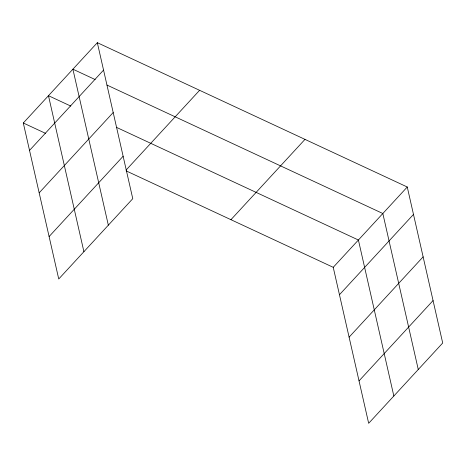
<?xml version="1.0" encoding="UTF-8"?>
<svg xmlns="http://www.w3.org/2000/svg" width="466" height="466" viewBox="0 0 466 466"><rect width="100%" height="100%" fill="white"/><g stroke="black" fill="none" stroke-linecap="round" stroke-linejoin="round"><path stroke-width="0.7" d="M97.33 42.686L132.769 198.679L58.739 278.994L23.3 122.995L97.33 42.686L407.261 187.006L442.7 343.005L368.67 423.314L333.231 267.321L126.228 170.923M29.527 150.407L103.557 70.092M39.167 192.842L113.197 112.527M49.099 236.559L123.129 156.25M126.059 170.096L199.605 90.311M230.95 219.69L304.98 139.381M333.231 267.321L407.261 187.006M339.458 294.728L413.488 214.418M349.098 337.163L423.128 256.848M359.03 380.879L433.06 300.57M95.192 79.57L72.9 69.189L108.339 225.183M106.994 85.062L382.831 213.51L418.27 369.509M70.762 106.073L48.47 95.693L83.909 251.687M116.657 127.439L358.401 240.013L393.84 396.007M23.3 122.995L45.592 133.375"/></g></svg>
